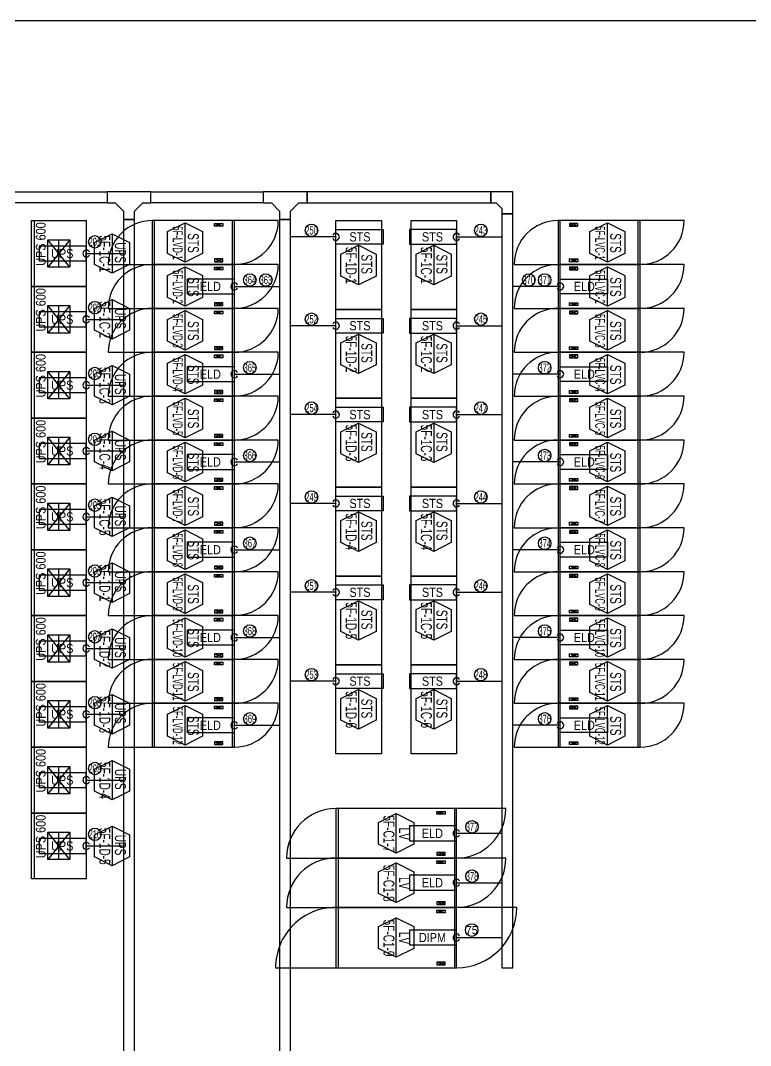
# Model space of a CAD drawing. Header units: millimetres. Extents: x 89450 to 753248, y -530175 to 1209785.
# Drawn here: x 327550 to 340860, y 401512 to 420198 of the extents above; entities that cross this region are included whole.
import ezdxf
from ezdxf.enums import TextEntityAlignment as Align

# ---------------------------------------------------------------- set-up
doc = ezdxf.new("R2010")
doc.units = ezdxf.units.MM
doc.header["$LTSCALE"] = 150
for name, color, linetype in [('------00 Switch Gear', 3, 'Continuous'), ('------00 Switch Gear_Number', 1, 'Continuous'), ('-----29 Indicator', 1, 'Continuous'), ('-----99 EPMS CABLE DUCT', 4, 'Continuous'), ('-----99 EPMS CONDUIT', 4, 'Continuous'), ('-----99 EPMS DEVICE', 3, 'Continuous')]:
    doc.layers.add(name, color=color, linetype=linetype)
doc.layers.add('NOPLOT', color=191, linetype='Continuous', plot=False)
doc.styles.add('ELEC', font='')
doc.styles.get('ELEC').set_extended_font_data('Dotum')

# ---------------------------------------------------------------- blocks, each defined once
blk = doc.blocks.new('UPS 600kV')
at = {"layer": '------00 Switch Gear', "color": 161}
blk.add_line((800, 850), (-402, 850), dxfattribs=at)
blk.add_lwpolyline([(798, -100), (-402, -100), (-402, 900), (798, 900)], close=True, dxfattribs=at)
at = {"layer": 'NOPLOT', "color": 161}
for p, q in [((-52, 199), (448, 601)), ((448, 199), (-52, 601)), ((-52, 400), (448, 400))]:
    blk.add_line(p, q, dxfattribs=at)
blk.add_lwpolyline([(448, 601), (448, 199), (-52, 199), (-52, 601)], close=True, dxfattribs=at)
at = {"layer": 'NOPLOT', "color": 161, "style": 'ELEC', "width": 0.85}
blk.add_text('UPS 600', height=178.2, dxfattribs=at).set_placement((-26, 731), align=Align.MIDDLE_LEFT)
blk = doc.blocks.new('STS-R')
at = {"color": 161}
blk.add_lwpolyline([(886994, -128588), (888614, -128588), (888614, -129418), (886994, -129418), (886994, -128588)], dxfattribs=at)
blk = doc.blocks.new('800x1200')
at = {"layer": '------00 Switch Gear', "color": 161}
for p, q in [((-1460, 0), (-1460, 800)), ((-1290, 750), (-1140, 700)), ((-1140, 750), (-1290, 700)), ((800, 800), (-42, 800)), ((-40, 0), (-40, 800)), ((-2300, 0), (-1458, 0)), ((-1290, 50), (-1140, 100)), ((-1140, 50), (-1290, 100))]:
    blk.add_line(p, q, dxfattribs=at)
for points in [[(0, 0), (0, 800), (-1500, 800), (-1500, 0)], [(-1140, 750), (-1290, 750), (-1290, 700), (-1140, 700)], [(-1140, 50), (-1290, 50), (-1290, 100), (-1140, 100)]]:
    blk.add_lwpolyline(points, close=True, dxfattribs=at)
for centre, start, end in [((-1500, 0), 90, 180), ((0, 800), 270, 0)]:
    blk.add_arc(centre, 800, start, end, dxfattribs=at)
blk = doc.blocks.new('1100x2200')
at = {"layer": '------00 Switch Gear', "color": 161}
for p, q in [((-2160, 0), (-2160, 1100)), ((-1990, 1050), (-1840, 1000)), ((-1840, 1050), (-1990, 1000)), ((1100, 1100), (-42, 1100)), ((-40, 0), (-40, 1100)), ((-3300, 0), (-2158, 0)), ((-1990, 50), (-1840, 100)), ((-1840, 50), (-1990, 100))]:
    blk.add_line(p, q, dxfattribs=at)
at = {"layer": '------00 Switch Gear', "color": 161, "elevation": 0}
for points in [[(0, 0), (0, 1100), (-2200, 1100), (-2200, 0)], [(-1840, 1050), (-1990, 1050), (-1990, 1000), (-1840, 1000)], [(-1840, 50), (-1990, 50), (-1990, 100), (-1840, 100)]]:
    blk.add_lwpolyline(points, close=True, dxfattribs=at)
at = {"layer": '------00 Switch Gear', "color": 161}
for centre, start, end in [((-2200, 0), 90, 180), ((0, 1100), 270, 0)]:
    blk.add_arc(centre, 1100, start, end, dxfattribs=at)
blk = doc.blocks.new('900x2200')
at = {"layer": '------00 Switch Gear', "color": 161}
for p, q in [((-2160, 900), (-2160, 0)), ((-210, 850), (-360, 800)), ((-360, 850), (-210, 800)), ((900, 900), (-42, 900)), ((-40, 900), (-40, 0)), ((-3100, 0), (-2158, 0)), ((-210, 50), (-360, 100)), ((-360, 50), (-210, 100))]:
    blk.add_line(p, q, dxfattribs=at)
for points in [[(-2200, 900), (-2200, 0), (0, 0), (0, 900)], [(-360, 850), (-210, 850), (-210, 800), (-360, 800)], [(-360, 50), (-210, 50), (-210, 100), (-360, 100)]]:
    blk.add_lwpolyline(points, close=True, dxfattribs=at)
for centre, start, end in [((-2200, 0), 90, 180), ((0, 900), 270, 0)]:
    blk.add_arc(centre, 900, start, end, dxfattribs=at)
blk = doc.blocks.new('zw$32E')
for p, q in [((100, 0), (0, 0)), ((0, 0), (0, -400)), ((100, -75), (100, 0)), ((175, -150), (100, -75)), ((250, -150), (175, -150)), ((250, -250), (250, -150)), ((100, -325), (175, -250)), ((175, -250), (250, -250)), ((100, -400), (100, -325)), ((0, -400), (100, -400))]:
    blk.add_line(p, q)

msp = doc.modelspace()

# ---------------------------------------------------------------- linework, layer by layer
at = {"layer": '------00 Switch Gear_Number'}
for points in [[(330550, 415790), (330550, 416510), (330870, 416350), (330870, 415950), (330550, 415790), (330230, 415950), (330230, 416350), (330550, 416510)], [(338250, 415790), (338250, 416510), (338570, 416350), (338570, 415950), (338250, 415790), (337930, 415950), (337930, 416350), (338250, 416510)], [(330550, 414990), (330550, 415710), (330870, 415550), (330870, 415150), (330550, 414990), (330230, 415150), (330230, 415550), (330550, 415710)], [(338250, 414990), (338250, 415710), (338570, 415550), (338570, 415150), (338250, 414990), (337930, 415150), (337930, 415550), (338250, 415710)], [(330550, 414190), (330550, 414910), (330870, 414750), (330870, 414350), (330550, 414190), (330230, 414350), (330230, 414750), (330550, 414910)], [(338250, 414190), (338250, 414910), (338570, 414750), (338570, 414350), (338250, 414190), (337930, 414350), (337930, 414750), (338250, 414910)], [(330550, 413390), (330550, 414110), (330870, 413950), (330870, 413550), (330550, 413390), (330230, 413550), (330230, 413950), (330550, 414110)], [(338250, 413390), (338250, 414110), (338570, 413950), (338570, 413550), (338250, 413390), (337930, 413550), (337930, 413950), (338250, 414110)], [(330550, 412590), (330550, 413310), (330870, 413150), (330870, 412750), (330550, 412590), (330230, 412750), (330230, 413150), (330550, 413310)], [(338250, 412590), (338250, 413310), (338570, 413150), (338570, 412750), (338250, 412590), (337930, 412750), (337930, 413150), (338250, 413310)], [(330550, 411790), (330550, 412510), (330870, 412350), (330870, 411950), (330550, 411790), (330230, 411950), (330230, 412350), (330550, 412510)], [(338250, 411790), (338250, 412510), (338570, 412350), (338570, 411950), (338250, 411790), (337930, 411950), (337930, 412350), (338250, 412510)], [(330550, 410990), (330550, 411710), (330870, 411550), (330870, 411150), (330550, 410990), (330230, 411150), (330230, 411550), (330550, 411710)], [(338250, 410990), (338250, 411710), (338570, 411550), (338570, 411150), (338250, 410990), (337930, 411150), (337930, 411550), (338250, 411710)], [(330550, 410190), (330550, 410910), (330870, 410750), (330870, 410350), (330550, 410190), (330230, 410350), (330230, 410750), (330550, 410910)], [(338250, 410190), (338250, 410910), (338570, 410750), (338570, 410350), (338250, 410190), (337930, 410350), (337930, 410750), (338250, 410910)], [(330550, 409390), (330550, 410110), (330870, 409950), (330870, 409550), (330550, 409390), (330230, 409550), (330230, 409950), (330550, 410110)], [(338250, 409390), (338250, 410110), (338570, 409950), (338570, 409550), (338250, 409390), (337930, 409550), (337930, 409950), (338250, 410110)], [(330550, 408590), (330550, 409310), (330870, 409150), (330870, 408750), (330550, 408590), (330230, 408750), (330230, 409150), (330550, 409310)], [(338250, 408590), (338250, 409310), (338570, 409150), (338570, 408750), (338250, 408590), (337930, 408750), (337930, 409150), (338250, 409310)], [(330550, 407790), (330550, 408510), (330870, 408350), (330870, 407950), (330550, 407790), (330230, 407950), (330230, 408350), (330550, 408510)], [(338250, 407790), (338250, 408510), (338570, 408350), (338570, 407950), (338250, 407790), (337930, 407950), (337930, 408350), (338250, 408510)], [(330550, 406990), (330550, 407710), (330870, 407550), (330870, 407150), (330550, 406990), (330230, 407150), (330230, 407550), (330550, 407710)], [(338250, 406990), (338250, 407710), (338570, 407550), (338570, 407150), (338250, 406990), (337930, 407150), (337930, 407550), (338250, 407710)]]:
    msp.add_lwpolyline(points, dxfattribs=at)
at = {"layer": '------00 Switch Gear_Number', "color": 1, "elevation": 0}
for points in [[(329220, 416310), (329220, 415590), (328900, 415750), (328900, 416150), (329220, 416310), (329540, 416150), (329540, 415750), (329220, 415590)], [(335083, 416100), (335083, 415380), (334763, 415540), (334763, 415940), (335083, 416100), (335403, 415940), (335403, 415540), (335083, 415380)], [(329220, 415110), (329220, 414390), (328900, 414550), (328900, 414950), (329220, 415110), (329540, 414950), (329540, 414550), (329220, 414390)], [(335083, 414480), (335083, 413760), (334763, 413920), (334763, 414320), (335083, 414480), (335403, 414320), (335403, 413920), (335083, 413760)], [(329220, 413910), (329220, 413190), (328900, 413350), (328900, 413750), (329220, 413910), (329540, 413750), (329540, 413350), (329220, 413190)], [(335083, 412860), (335083, 412140), (334763, 412300), (334763, 412700), (335083, 412860), (335403, 412700), (335403, 412300), (335083, 412140)], [(329220, 412710), (329220, 411990), (328900, 412150), (328900, 412550), (329220, 412710), (329540, 412550), (329540, 412150), (329220, 411990)], [(329220, 411510), (329220, 410790), (328900, 410950), (328900, 411350), (329220, 411510), (329540, 411350), (329540, 410950), (329220, 410790)], [(335083, 411240), (335083, 410520), (334763, 410680), (334763, 411080), (335083, 411240), (335403, 411080), (335403, 410680), (335083, 410520)], [(329220, 410310), (329220, 409590), (328900, 409750), (328900, 410150), (329220, 410310), (329540, 410150), (329540, 409750), (329220, 409590)], [(335083, 409620), (335083, 408900), (334763, 409060), (334763, 409460), (335083, 409620), (335403, 409460), (335403, 409060), (335083, 408900)], [(329220, 409110), (329220, 408390), (328900, 408550), (328900, 408950), (329220, 409110), (329540, 408950), (329540, 408550), (329220, 408390)], [(335083, 408000), (335083, 407280), (334763, 407440), (334763, 407840), (335083, 408000), (335403, 407840), (335403, 407440), (335083, 407280)], [(329220, 407910), (329220, 407190), (328900, 407350), (328900, 407750), (329220, 407910), (329540, 407750), (329540, 407350), (329220, 407190)], [(329220, 406710), (329220, 405990), (328900, 406150), (328900, 406550), (329220, 406710), (329540, 406550), (329540, 406150), (329220, 405990)], [(329220, 405510), (329220, 404790), (328900, 404950), (328900, 405350), (329220, 405510), (329540, 405350), (329540, 404950), (329220, 404790)]]:
    msp.add_lwpolyline(points, dxfattribs=at)
at = {"layer": '------00 Switch Gear_Number', "color": 1}
for points in [[(333713, 416100), (333713, 415380), (333393, 415540), (333393, 415940), (333713, 416100), (334033, 415940), (334033, 415540), (333713, 415380)], [(333713, 414480), (333713, 413760), (333393, 413920), (333393, 414320), (333713, 414480), (334033, 414320), (334033, 413920), (333713, 413760)], [(333713, 412860), (333713, 412140), (333393, 412300), (333393, 412700), (333713, 412860), (334033, 412700), (334033, 412300), (333713, 412140)], [(333713, 411240), (333713, 410520), (333393, 410680), (333393, 411080), (333713, 411240), (334033, 411080), (334033, 410680), (333713, 410520)], [(333713, 409620), (333713, 408900), (333393, 409060), (333393, 409460), (333713, 409620), (334033, 409460), (334033, 409060), (333713, 408900)], [(333713, 408000), (333713, 407280), (333393, 407440), (333393, 407840), (333713, 408000), (334033, 407840), (334033, 407440), (333713, 407280)]]:
    msp.add_lwpolyline(points, dxfattribs=at)
at = {"layer": '------00 Switch Gear_Number', "elevation": 0}
for points in [[(334400, 405020), (334400, 405740), (334720, 405580), (334720, 405180), (334400, 405020), (334080, 405180), (334080, 405580), (334400, 405740)], [(334400, 404120), (334400, 404840), (334720, 404680), (334720, 404280), (334400, 404120), (334080, 404280), (334080, 404680), (334400, 404840)], [(334400, 403120), (334400, 403840), (334720, 403680), (334720, 403280), (334400, 403120), (334080, 403280), (334080, 403680), (334400, 403840)]]:
    msp.add_lwpolyline(points, dxfattribs=at)
at = {"layer": '-----29 Indicator'}
for centre in [(332856, 416372, 0), (335944, 416372, 0), (328905, 416163, 0), (331732, 415468, 0), (332023, 415468, 0), (336817, 415468, 0), (337108, 415468, 0), (328905, 414963, 0), (332856, 414752, 0), (335944, 414752, 0), (331732, 413868, 0), (337108, 413868, 0), (328905, 413763, 0), (332856, 413132, 0), (335944, 413132, 0), (328905, 412563, 0), (331732, 412268, 0), (337108, 412268, 0), (328905, 411363, 0), (332856, 411512, 0), (335944, 411512, 0), (331732, 410668, 0), (337108, 410668, 0), (328905, 410163, 0), (332856, 409892, 0), (335944, 409892, 0), (328905, 408963, 0), (331732, 409068, 0), (337108, 409068, 0), (332856, 408272, 0), (335944, 408272, 0), (328905, 407763, 0), (331732, 407468, 0), (337108, 407468, 0), (328905, 406563, 0), (335782, 405498, 0), (328905, 405363, 0), (335782, 404598, 0), (335777, 403616, 0)]:
    msp.add_circle(centre, 114, dxfattribs=at)
at = {"layer": '-----99 EPMS CABLE DUCT'}
msp.add_line((319349, 420198), (344045, 420198), dxfattribs=at)
at = {"layer": '-----99 EPMS CABLE DUCT', "elevation": 0}
for points in [[(325401, 417072), (329128, 417072), (329128, 416872), (325401, 416872)], [(336125, 417072), (332775, 417072), (332775, 416872), (336125, 416872)], [(332475, 416572), (332275, 416572), (332275, 400152), (332475, 400152)], [(336525, 416672), (336325, 416672), (336325, 402930), (336525, 402930)]]:
    msp.add_lwpolyline(points, close=True, dxfattribs=at)
at = {"layer": '-----99 EPMS CABLE DUCT'}
for points in [[(329928, 417072), (331975, 417072), (331975, 416872), (329928, 416872)], [(329628, 416572), (329428, 416572), (329428, 400152), (329628, 400152)]]:
    msp.add_lwpolyline(points, close=True, dxfattribs=at)
at = {"layer": '-----99 EPMS CABLE DUCT', "elevation": 0}
msp.add_lwpolyline([(336325, 416672), (336525, 416672), (336525, 417072), (336125, 417072), (336125, 416872), (336225, 416872), (336325, 416772), (336325, 416672)], dxfattribs=at)
at = {"layer": '-----99 EPMS CONDUIT'}
for p, q in [((333300, 416254), (332475, 416254)), ((335500, 416254), (336325, 416254)), ((328750, 415950), (329428, 415950)), ((331450, 415350), (332275, 415350)), ((337390, 415350), (336525, 415350)), ((328750, 414750), (329428, 414750)), ((333300, 414634), (332475, 414634)), ((335500, 414634), (336325, 414634)), ((331450, 413750), (332275, 413750)), ((337390, 413750), (336525, 413750)), ((328750, 413550), (329428, 413550)), ((333300, 413014), (332475, 413014)), ((335500, 413014), (336325, 413014)), ((328750, 412350), (329428, 412350)), ((331450, 412150), (332275, 412150)), ((337390, 412150), (336525, 412150)), ((333300, 411394), (332475, 411394)), ((335500, 411394), (336325, 411394)), ((328750, 411150), (329428, 411150)), ((331450, 410550), (332275, 410550)), ((337390, 410550), (336525, 410550)), ((328750, 409950), (329428, 409950)), ((333300, 409774), (332475, 409774)), ((335500, 409774), (336325, 409774)), ((331450, 408950), (332275, 408950)), ((337390, 408950), (336525, 408950)), ((328750, 408750), (329428, 408750)), ((333300, 408154), (332475, 408154)), ((335500, 408154), (336325, 408154)), ((328750, 407550), (329428, 407550)), ((331450, 407350), (332275, 407350)), ((337390, 407350), (336525, 407350)), ((328750, 406350), (329428, 406350)), ((335500, 405380), (336325, 405380)), ((328750, 405150), (329428, 405150)), ((335500, 404480), (336325, 404480)), ((335500, 403480), (336324, 403480))]:
    msp.add_line(p, q, dxfattribs=at)
for centre, start, end in [((333300, 416254), 210, 150), ((335500, 416254), 30, 330), ((328750, 415950), 30, 330), ((331450, 415350), 30, 330), ((337390, 415350), 210, 150), ((328750, 414750), 30, 330), ((333300, 414634), 210, 150), ((335500, 414634), 30, 330), ((331450, 413750), 30, 330), ((337390, 413750), 210, 150), ((328750, 413550), 30, 330), ((333300, 413014), 210, 150), ((335500, 413014), 30, 330), ((328750, 412350), 30, 330), ((331450, 412150), 30, 330), ((337390, 412150), 210, 150), ((333300, 411394), 210, 150), ((335500, 411394), 30, 330), ((328750, 411150), 30, 330), ((331450, 410550), 30, 330), ((337390, 410550), 210, 150), ((328750, 409950), 30, 330), ((333300, 409774), 210, 150), ((335500, 409774), 30, 330), ((331450, 408950), 30, 330), ((337390, 408950), 210, 150), ((328750, 408750), 30, 330), ((333300, 408154), 210, 150), ((335500, 408154), 30, 330), ((328750, 407550), 30, 330), ((331450, 407350), 30, 330), ((337390, 407350), 210, 150), ((328750, 406350), 30, 330), ((335500, 405380), 30, 330), ((328750, 405150), 30, 330), ((335500, 404480), 30, 330), ((335500, 403480), 30, 330)]:
    msp.add_arc(centre, 63.8, start, end, dxfattribs=at)
at = {"layer": '-----99 EPMS DEVICE'}
for points in [[(333300, 416388), (334160, 416388), (334160, 416119), (333300, 416119)], [(333300, 414768), (334160, 414768), (334160, 414499), (333300, 414499)], [(333300, 413148), (334160, 413148), (334160, 412879), (333300, 412879)], [(333300, 411528), (334160, 411528), (334160, 411259), (333300, 411259)], [(333300, 409908), (334160, 409908), (334160, 409639), (333300, 409639)], [(333300, 408288), (334160, 408288), (334160, 408019), (333300, 408019)]]:
    msp.add_lwpolyline(points, close=True, dxfattribs=at)
at = {"layer": '-----99 EPMS DEVICE', "elevation": 0}
for points in [[(335500, 416388), (334640, 416388), (334640, 416119), (335500, 416119)], [(328750, 416085), (327890, 416085), (327890, 415815), (328750, 415815)], [(328750, 414885), (327890, 414885), (327890, 414615), (328750, 414615)], [(335500, 414768), (334640, 414768), (334640, 414499), (335500, 414499)], [(328750, 413685), (327890, 413685), (327890, 413415), (328750, 413415)], [(335500, 413148), (334640, 413148), (334640, 412879), (335500, 412879)], [(328750, 412485), (327890, 412485), (327890, 412215), (328750, 412215)], [(335500, 411528), (334640, 411528), (334640, 411259), (335500, 411259)], [(328750, 411285), (327890, 411285), (327890, 411015), (328750, 411015)], [(328750, 410085), (327890, 410085), (327890, 409815), (328750, 409815)], [(335500, 409908), (334640, 409908), (334640, 409639), (335500, 409639)], [(328750, 408885), (327890, 408885), (327890, 408615), (328750, 408615)], [(335500, 408288), (334640, 408288), (334640, 408019), (335500, 408019)], [(328750, 407685), (327890, 407685), (327890, 407415), (328750, 407415)], [(328750, 406485), (327890, 406485), (327890, 406215), (328750, 406215)], [(328750, 405285), (327890, 405285), (327890, 405015), (328750, 405015)], [(335500, 403615), (334640, 403615), (334640, 403345), (335500, 403345)]]:
    msp.add_lwpolyline(points, close=True, dxfattribs=at)
at = {"layer": '-----99 EPMS DEVICE', "color": 2}
for points in [[(331450, 415485), (330590, 415485), (330590, 415215), (331450, 415215)], [(337390, 415485), (338250, 415485), (338250, 415215), (337390, 415215)], [(331450, 413885), (330590, 413885), (330590, 413615), (331450, 413615)], [(337390, 413885), (338250, 413885), (338250, 413615), (337390, 413615)], [(331450, 412285), (330590, 412285), (330590, 412015), (331450, 412015)], [(337390, 412285), (338250, 412285), (338250, 412015), (337390, 412015)], [(331450, 410685), (330590, 410685), (330590, 410415), (331450, 410415)], [(337390, 410685), (338250, 410685), (338250, 410415), (337390, 410415)], [(331450, 409085), (330590, 409085), (330590, 408815), (331450, 408815)], [(337390, 409085), (338250, 409085), (338250, 408815), (337390, 408815)], [(331450, 407485), (330590, 407485), (330590, 407215), (331450, 407215)], [(337390, 407485), (338250, 407485), (338250, 407215), (337390, 407215)]]:
    msp.add_lwpolyline(points, close=True, dxfattribs=at)
at = {"layer": '-----99 EPMS DEVICE', "color": 2, "elevation": 0}
for points in [[(335500, 405515), (334640, 405515), (334640, 405245), (335500, 405245)], [(335500, 404615), (334640, 404615), (334640, 404345), (335500, 404345)]]:
    msp.add_lwpolyline(points, close=True, dxfattribs=at)

# ---------------------------------------------------------------- block references
at = {"layer": '------00 Switch Gear', "color": 161}
for name, p, rotation in [('UPS 600kV', (328650, 415752), 89.99999999999999), ('800x1200', (329950, 416550), 180), ('STS-R', (204712, -472064), 90.00000000000001), ('STS-R', (206082, -472064), 90.00000000000001), ('800x1200', (329950, 415750), 180), ('UPS 600kV', (328650, 414552), 89.99999999999999), ('800x1200', (329950, 414950), 180), ('STS-R', (204712, -473684), 90.00000000000001), ('STS-R', (206082, -473684), 90.00000000000001), ('UPS 600kV', (328650, 413352), 89.99999999999999), ('800x1200', (329950, 414150), 180), ('800x1200', (329950, 413350), 180), ('STS-R', (204712, -475304), 90.00000000000001), ('STS-R', (206082, -475304), 90.00000000000001), ('UPS 600kV', (328650, 412152), 89.99999999999999), ('800x1200', (329950, 412550), 180), ('UPS 600kV', (328650, 410952), 89.99999999999999), ('800x1200', (329950, 411750), 180), ('STS-R', (204712, -476924), 90.00000000000001), ('STS-R', (206082, -476924), 90.00000000000001), ('800x1200', (329950, 410950), 180), ('UPS 600kV', (328650, 409752), 89.99999999999999), ('800x1200', (329950, 410150), 180), ('STS-R', (204712, -478544), 90.00000000000001), ('STS-R', (206082, -478544), 90.00000000000001), ('UPS 600kV', (328650, 408552), 89.99999999999999), ('800x1200', (329950, 409350), 180), ('800x1200', (329950, 408550), 180), ('STS-R', (204712, -480164), 90.00000000000001), ('STS-R', (206082, -480164), 90.00000000000001), ('UPS 600kV', (328650, 407352), 89.99999999999999), ('800x1200', (329950, 407750), 180), ('UPS 600kV', (328650, 406152), 89.99999999999999), ('UPS 600kV', (328650, 404952), 89.99999999999999), ('1100x2200', (333300, 404030, 0), 180)]:
    msp.add_blockref(name, p, dxfattribs=dict(at, rotation=rotation))
for name, p in [('800x1200', (338850, 415750)), ('800x1200', (338850, 414950)), ('800x1200', (338850, 414150)), ('800x1200', (338850, 413350)), ('800x1200', (338850, 412550)), ('800x1200', (338850, 411750)), ('800x1200', (338850, 410950)), ('800x1200', (338850, 410150)), ('800x1200', (338850, 409350)), ('800x1200', (338850, 408550)), ('800x1200', (338850, 407750)), ('800x1200', (338850, 406950)), ('900x2200', (335500, 404930)), ('900x2200', (335500, 404030))]:
    msp.add_blockref(name, p, dxfattribs=at)
at = {"layer": '-----99 EPMS CABLE DUCT', "xscale": 2, "yscale": 2, "zscale": 2, "rotation": 269.9999999999999}
for p in [(329928, 417072), (332775, 417072)]:
    msp.add_blockref('zw$32E', p, dxfattribs=at)

# ---------------------------------------------------------------- texts
at = {"layer": '------00 Switch Gear_Number', "color": 0, "style": 'ELEC'}
for s, height, width, p in [('5F-LVD-1', 180, 0.6, (330417, 416141)), ('5F-LVC-1', 180, 0.6, (338117, 416141)), ('5F-1C-1', 200, 0.7, (329087, 415945)), ('UPS', 200, 0.7, (329371, 415966)), ('STS', 200, 0.7, (330701, 416141)), ('STS', 200, 0.7, (338401, 416141)), ('5F-1D-1', 200, 0.7, (333580, 415735)), ('5F-1C-1', 200, 0.7, (334950, 415735)), ('STS', 200, 0.7, (333864, 415756)), ('STS', 200, 0.7, (335234, 415756)), ('5F-LVD-2', 180, 0.6, (330417, 415341)), ('5F-LVC-2', 180, 0.6, (338117, 415341)), ('STS', 200, 0.7, (330701, 415341)), ('STS', 200, 0.7, (338401, 415341)), ('5F-1C-2', 200, 0.7, (329087, 414745)), ('UPS', 200, 0.7, (329371, 414766)), ('5F-LVD-3', 180, 0.6, (330417, 414541)), ('5F-LVC-3', 180, 0.6, (338117, 414541)), ('STS', 200, 0.7, (330701, 414541)), ('STS', 200, 0.7, (338401, 414541)), ('5F-1D-2', 200, 0.7, (333580, 414115)), ('STS', 200, 0.7, (333864, 414136)), ('5F-1C-2', 200, 0.7, (334950, 414115)), ('STS', 200, 0.7, (335234, 414136)), ('5F-LVD-4', 180, 0.6, (330417, 413741)), ('STS', 200, 0.7, (330701, 413741)), ('5F-LVC-4', 180, 0.6, (338117, 413741)), ('STS', 200, 0.7, (338401, 413741)), ('5F-1C-3', 200, 0.7, (329087, 413545)), ('UPS', 200, 0.7, (329371, 413566)), ('5F-LVD-5', 180, 0.6, (330417, 412941)), ('5F-LVC-5', 180, 0.6, (338117, 412941)), ('STS', 200, 0.7, (330701, 412941)), ('STS', 200, 0.7, (338401, 412941)), ('5F-1D-3', 200, 0.7, (333580, 412495)), ('5F-1C-3', 200, 0.7, (334950, 412495)), ('5F-1C-4', 200, 0.7, (329087, 412345)), ('STS', 200, 0.7, (333864, 412516)), ('STS', 200, 0.7, (335234, 412516)), ('UPS', 200, 0.7, (329371, 412366)), ('5F-LVD-6', 180, 0.6, (330417, 412141)), ('5F-LVC-6', 180, 0.6, (338117, 412141)), ('STS', 200, 0.7, (330701, 412141)), ('STS', 200, 0.7, (338401, 412141)), ('5F-1C-5', 200, 0.7, (329087, 411145)), ('5F-LVD-7', 180, 0.6, (330417, 411341)), ('STS', 200, 0.7, (330701, 411341)), ('5F-LVC-7', 180, 0.6, (338117, 411341)), ('STS', 200, 0.7, (338401, 411341)), ('UPS', 200, 0.7, (329371, 411166)), ('5F-1D-4', 200, 0.7, (333580, 410875)), ('5F-1C-4', 200, 0.7, (334950, 410875)), ('STS', 200, 0.7, (333864, 410896)), ('STS', 200, 0.7, (335234, 410896)), ('5F-LVD-8', 180, 0.6, (330417, 410541)), ('5F-LVC-8', 180, 0.6, (338117, 410541)), ('STS', 200, 0.7, (330701, 410541)), ('STS', 200, 0.7, (338401, 410541)), ('5F-1D-1', 200, 0.7, (329087, 409945)), ('UPS', 200, 0.7, (329371, 409966)), ('5F-LVD-9', 180, 0.6, (330417, 409741)), ('5F-LVC-9', 180, 0.6, (338117, 409741)), ('STS', 200, 0.7, (330701, 409741)), ('STS', 200, 0.7, (338401, 409741)), ('5F-1D-5', 200, 0.7, (333580, 409255)), ('STS', 200, 0.7, (333864, 409276)), ('5F-1C-5', 200, 0.7, (334950, 409255)), ('STS', 200, 0.7, (335234, 409276)), ('5F-LVD-10', 180, 0.6, (330417, 408941)), ('5F-LVC-10', 180, 0.6, (338117, 408941)), ('5F-1D-2', 200, 0.7, (329087, 408745)), ('STS', 200, 0.7, (330701, 408941)), ('STS', 200, 0.7, (338401, 408941)), ('UPS', 200, 0.7, (329371, 408766)), ('5F-LVD-11', 180, 0.6, (330417, 408141)), ('5F-LVC-11', 180, 0.6, (338117, 408141)), ('STS', 200, 0.7, (330701, 408141)), ('STS', 200, 0.7, (338401, 408141)), ('5F-1D-6', 200, 0.7, (333580, 407635)), ('5F-1C-6', 200, 0.7, (334950, 407635)), ('5F-1D-3', 200, 0.7, (329087, 407545)), ('UPS', 200, 0.7, (329371, 407566)), ('STS', 200, 0.7, (333864, 407656)), ('STS', 200, 0.7, (335234, 407656)), ('5F-LVD-12', 180, 0.6, (330417, 407341)), ('5F-LVC-12', 180, 0.6, (338117, 407341)), ('STS', 200, 0.7, (330701, 407341)), ('STS', 200, 0.7, (338401, 407341)), ('5F-1D-4', 200, 0.7, (329087, 406345)), ('UPS', 200, 0.7, (329371, 406366)), ('5F-C1-7', 200, 0.7, (334267, 405371)), ('5F-1D-5', 200, 0.7, (329087, 405145)), ('UPS', 200, 0.7, (329371, 405166)), ('LV', 200, 0.7, (334551, 405371)), ('5F-C1-8', 200, 0.7, (334267, 404471)), ('LV', 200, 0.7, (334551, 404471)), ('5F-C1-9', 200, 0.7, (334267, 403471)), ('LV', 200, 0.7, (334551, 403471))]:
    msp.add_text(s, height=height, rotation=270, dxfattribs=dict(at, width=width)).set_placement(p, align=Align.MIDDLE_CENTER)
at = {"layer": '-----29 Indicator', "style": 'ELEC', "width": 0.6}
for s, p in [('250', (332856, 416372, 0)), ('252', (332856, 414752, 0)), ('254', (332856, 413132, 0)), ('249', (332856, 411512, 0)), ('251', (332856, 409892, 0)), ('253', (332856, 408272, 0))]:
    msp.add_text(s, height=150, rotation=360, dxfattribs=at).set_placement(p, align=Align.MIDDLE_CENTER)
for s, p in [('243', (335944, 416372, 0)), ('201', (328905, 416163, 0)), ('364', (331732, 415468, 0)), ('363', (332023, 415468, 0)), ('370', (336817, 415468, 0)), ('371', (337108, 415468, 0)), ('202', (328905, 414963, 0)), ('245', (335944, 414752, 0)), ('365', (331732, 413868, 0)), ('372', (337108, 413868, 0)), ('203', (328905, 413763, 0)), ('247', (335944, 413132, 0)), ('204', (328905, 412563, 0)), ('366', (331732, 412268, 0)), ('373', (337108, 412268, 0)), ('244', (335944, 411512, 0)), ('205', (328905, 411363, 0)), ('367', (331732, 410668, 0)), ('374', (337108, 410668, 0)), ('206', (328905, 410163, 0)), ('246', (335944, 409892, 0)), ('207', (328905, 408963, 0)), ('368', (331732, 409068, 0)), ('375', (337108, 409068, 0)), ('248', (335944, 408272, 0)), ('208', (328905, 407763, 0)), ('369', (331732, 407468, 0)), ('376', (337108, 407468, 0)), ('209', (328905, 406563, 0)), ('377', (335782, 405498, 0)), ('210', (328905, 405363, 0)), ('378', (335782, 404598, 0))]:
    msp.add_text(s, height=150, dxfattribs=at).set_placement(p, align=Align.MIDDLE_CENTER)
at = {"layer": '-----29 Indicator', "style": 'ELEC'}
msp.add_text('75', height=150, rotation=360, dxfattribs=at).set_placement((335777, 403616, 0), align=Align.MIDDLE_CENTER)
at = {"layer": '-----99 EPMS DEVICE', "style": 'ELEC', "width": 0.9}
for s, p in [('STS', (333739, 416254)), ('STS', (333739, 414634)), ('STS', (333739, 413014)), ('STS', (333739, 411394)), ('STS', (333739, 409774)), ('STS', (333739, 408154)), ('DIPM', (335061, 403480))]:
    msp.add_text(s, height=168, rotation=360, dxfattribs=at).set_placement(p, align=Align.MIDDLE)
for s, p in [('STS', (335061, 416254)), ('UPS', (328311, 415950)), ('UPS', (328311, 414750)), ('STS', (335061, 414634)), ('UPS', (328311, 413550)), ('STS', (335061, 413014)), ('UPS', (328311, 412350)), ('STS', (335061, 411394)), ('UPS', (328311, 411150)), ('UPS', (328311, 409950)), ('STS', (335061, 409774)), ('UPS', (328311, 408750)), ('STS', (335061, 408154)), ('UPS', (328311, 407550)), ('UPS', (328311, 406350)), ('UPS', (328311, 405150))]:
    msp.add_text(s, height=168, dxfattribs=at).set_placement(p, align=Align.MIDDLE)
at = {"layer": '-----99 EPMS DEVICE', "color": 2, "style": 'ELEC', "width": 0.9}
for p in [(331011, 415350), (337829, 415350), (331011, 413750), (337829, 413750), (331011, 412150), (337829, 412150), (331011, 410550), (337829, 410550), (331011, 408950), (337829, 408950), (331011, 407350), (337829, 407350), (335061, 405380), (335061, 404480)]:
    msp.add_text('ELD', height=168, dxfattribs=at).set_placement(p, align=Align.MIDDLE)

doc.saveas('drawing.dxf')
